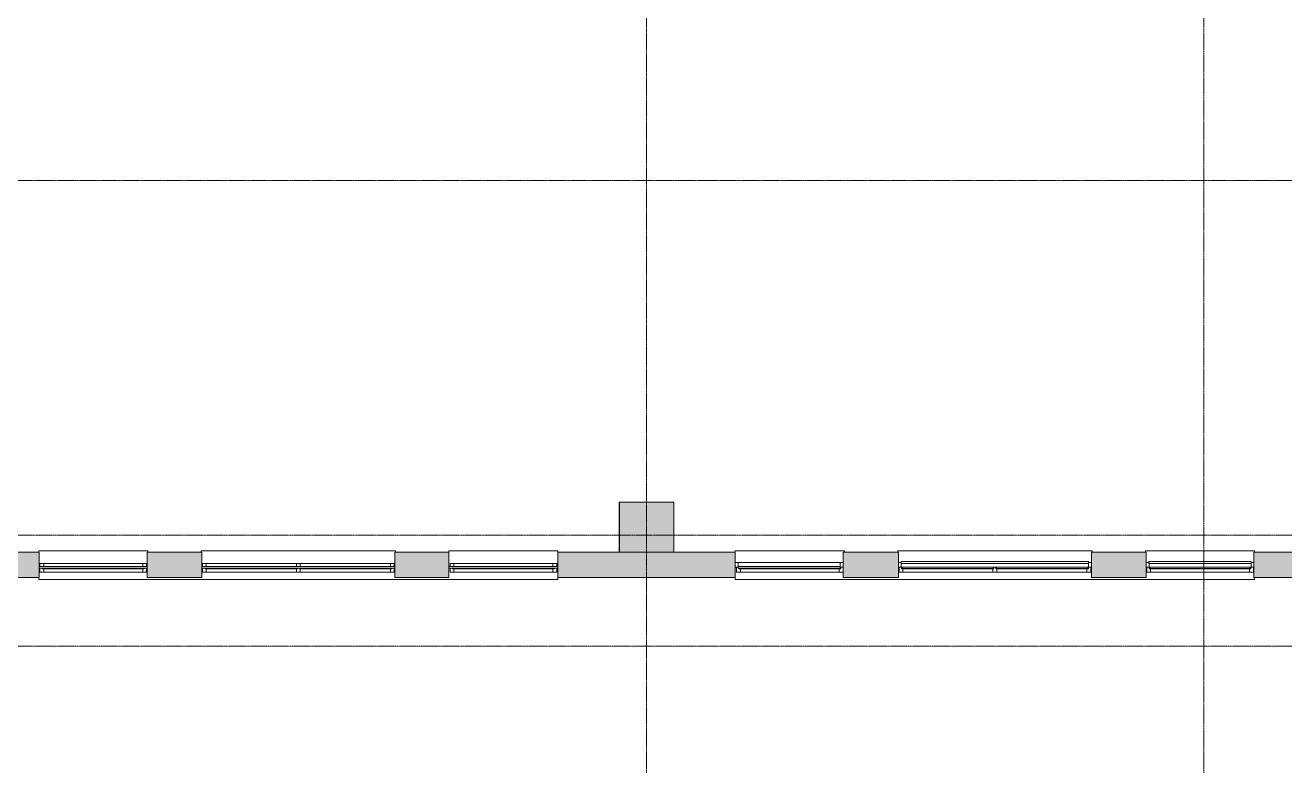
# Model space of a CAD drawing. Header units: inches. Extents: x 920 to 3559, y -583 to 5722.
# Drawn here: x 2307 to 2958, y 4278 to 4664 of the extents above; entities that cross this region are included whole.
import ezdxf

# ---------------------------------------------------------------- set-up
doc = ezdxf.new("R2010")
doc.units = ezdxf.units.IN
doc.header["$MEASUREMENT"] = 0
doc.linetypes.add('Grid Line 1_2_', pattern=[0.875, 0.5, -0.125, 0.125, -0.125])
for name, color, linetype, lineweight in [('1900 Duke Street_2nd Flr_LINKED_dwg', 8, 'Continuous', 9), ('A-GLAZ-CURT', 52, 'Continuous', 9), ('A-GLAZ-CWMG', 51, 'Continuous', 9), ('A-WALL', 113, 'Continuous', 13), ('A-WALL-PATT', 111, 'Continuous', 13), ('AE-GLAZING', 7, 'Continuous', 9), ('AE-SILL', 7, 'Continuous', 9), ('AE-WALLS-PATT', 7, 'Continuous', 9), ('AE-WALLS-TENANT', 7, 'Continuous', 9), ('S-GRID', 1, 'Continuous', 9)]:
    doc.layers.add(name, color=color, linetype=linetype, lineweight=lineweight)

# ---------------------------------------------------------------- blocks, each defined once
blk = doc.blocks.new('1900 Duke Street_2nd Flr_LINKED_dwg-5565117-FIRST FLOOR CONSTRUCTION')
at = {"layer": 'AE-WALLS-PATT'}
h = blk.add_hatch(color=256, dxfattribs=at)
h.paths.add_polyline_path([(1471.81, 13), (1471.94, 13), (1471.94, 38.88), (1471.81, 38.88), (1471.81, 36.77)], flags=0)
h.paths.add_polyline_path([(1443.81, 13), (1443.81, 38.88), (1443.69, 38.88), (1443.69, 13)], flags=0)
at = {"layer": 'AE-GLAZING'}
for p, q in [((1146.25, 7.25), (1144.25, 7.25)), ((1230.24, 7.25), (1276.81, 7.25)), ((1278.81, 7.25), (1325.38, 7.25)), ((1409.38, 7.25), (1411.38, 7.25)), ((1144.25, 4.6), (1144.25, 4.75)), ((1198.12, 4.7), (1145.5, 4.7)), ((1145.88, 4.7), (1145.88, 4.75)), ((1197.75, 4.75), (1197.75, 4.7)), ((1229.49, 4.7), (1277.31, 4.7)), ((1229.87, 4.75), (1229.87, 4.7)), ((1276.81, 2.75), (1230.24, 2.75)), ((1276.94, 4.75), (1276.94, 4.7)), ((1278.31, 4.7), (1326.13, 4.7)), ((1278.69, 4.75), (1278.69, 4.7)), ((1278.81, 4.5), (1325.38, 4.5)), ((1325.75, 4.7), (1325.75, 4.75)), ((1327.38, 4.75), (1327.38, 4.6)), ((1357.5, 4.7), (1410.12, 4.7)), ((1357.88, 4.75), (1357.88, 4.7)), ((1409.75, 4.7), (1409.75, 4.75)), ((1411.38, 4.6), (1411.38, 4.75)), ((1504.25, 4.6), (1504.25, 5.25)), ((1558.12, 4.7), (1505.5, 4.7)), ((1505.88, 4.7), (1505.88, 4.75)), ((1557.38, 2.75), (1559.38, 2.75)), ((1557.75, 4.75), (1557.75, 4.7)), ((1589.49, 4.7), (1637.31, 4.7)), ((1589.87, 5.25), (1589.87, 4.7)), ((1636.81, 2.75), (1590.24, 2.75)), ((1636.94, 5.25), (1636.94, 4.7)), ((1638.31, 4.7), (1686.13, 4.7)), ((1638.69, 5.25), (1638.69, 4.7)), ((1638.81, 4.5), (1685.38, 4.5)), ((1685.75, 4.7), (1685.75, 5.25)), ((1687.38, 5.25), (1687.38, 4.6)), ((1717.5, 4.7), (1770.12, 4.7)), ((1717.88, 5.25), (1717.88, 4.7)), ((1769.75, 4.7), (1769.75, 5.25)), ((1771.38, 4.6), (1771.38, 5.25))]:
    blk.add_line(p, q, dxfattribs=at)
at = {"layer": 'AE-GLAZING', "flags": 128}
for points in [[(1144.25, 5.75), (1144.25, 7.25)], [(1327.38, 5.75), (1327.38, 7.25)], [(1411.38, 5.75), (1411.38, 7.25)]]:
    blk.add_lwpolyline(points, close=True, dxfattribs=at)
for points in [[(1146.25, 5.75), (1146.25, 7.25), (1197.38, 7.25)], [(1199.38, 5.75), (1199.38, 7.25), (1197.38, 7.25), (1197.38, 5.75)], [(1228.24, 5.75), (1228.24, 7.25), (1230.24, 7.25), (1230.24, 5.75)], [(1278.81, 5.75), (1278.81, 7.25), (1276.81, 7.25), (1276.81, 5.75)], [(1327.38, 7.25), (1325.38, 7.25), (1325.38, 5.75)], [(1356.25, 5.75), (1356.25, 7.25), (1358.25, 7.25), (1358.25, 5.75)], [(1409.38, 5.75), (1409.38, 7.25), (1358.25, 7.25)], [(1144.25, 4.75), (1144.25, 2.75), (1146.25, 2.75)], [(1197.38, 4.5), (1146.25, 4.5), (1145.5, 4.5), (1145.5, 4.75)], [(1146.25, 4.5), (1146.25, 2.75), (1197.38, 2.75), (1197.38, 4.5), (1198.12, 4.5), (1198.12, 4.75)], [(1197.38, 2.75), (1199.38, 2.75), (1199.38, 4.75)], [(1277.31, 4.75), (1277.31, 4.5), (1276.81, 4.5), (1230.24, 4.5), (1230.24, 2.75), (1228.24, 2.75), (1228.24, 4.75)], [(1230.24, 4.5), (1229.49, 4.5), (1229.49, 4.75)], [(1278.81, 2.75), (1276.81, 2.75), (1276.81, 4.5)], [(1278.31, 4.75), (1278.31, 4.5), (1278.81, 4.5), (1278.81, 2.75), (1325.38, 2.75)], [(1326.13, 4.75), (1326.13, 4.5), (1325.38, 4.5), (1325.38, 2.75), (1327.38, 2.75), (1327.38, 4.75)], [(1358.25, 2.75), (1356.25, 2.75), (1356.25, 4.75)], [(1409.38, 4.5), (1409.38, 2.75), (1358.25, 2.75), (1358.25, 4.5), (1357.5, 4.5), (1357.5, 4.75)], [(1358.25, 4.5), (1409.38, 4.5), (1410.12, 4.5), (1410.12, 4.75)], [(1411.38, 4.75), (1411.38, 2.75), (1409.38, 2.75)], [(1504.25, 5.25), (1504.25, 2.75), (1506.25, 2.75)], [(1506.25, 4.5), (1506.25, 2.75), (1557.38, 2.75), (1557.38, 4.5), (1506.25, 4.5), (1505.5, 4.5), (1505.5, 4.75)], [(1557.38, 4.5), (1558.12, 4.5), (1558.12, 5.25)], [(1637.31, 5.25), (1637.31, 4.5), (1636.81, 4.5), (1590.24, 4.5), (1590.24, 2.75), (1588.24, 2.75), (1588.24, 5.25)], [(1590.24, 4.5), (1589.49, 4.5), (1589.49, 5.25)], [(1638.81, 2.75), (1636.81, 2.75), (1636.81, 4.5)], [(1685.38, 2.75), (1638.81, 2.75), (1638.81, 4.5), (1638.31, 4.5), (1638.31, 5.25)], [(1686.13, 5.25), (1686.13, 4.5), (1685.38, 4.5), (1685.38, 2.75), (1687.38, 2.75), (1687.38, 5.25)], [(1718.25, 2.75), (1716.25, 2.75), (1716.25, 5.25)], [(1718.25, 4.5), (1717.5, 4.5), (1717.5, 5.25)], [(1769.38, 4.5), (1769.38, 2.75), (1718.25, 2.75), (1718.25, 4.5), (1769.38, 4.5), (1770.12, 4.5), (1770.12, 5.25)], [(1771.38, 5.25), (1771.38, 2.75), (1769.38, 2.75)]]:
    blk.add_lwpolyline(points, dxfattribs=at)
at = {"layer": 'AE-SILL', "flags": 128}
for points in [[(1143.63, 13), (1143.63, 13.75), (1200, 13.75), (1200, 13)], [(1227.63, 13), (1227.63, 13.75), (1328, 13.75), (1328, 13)], [(1355.63, 13), (1355.63, 13.75), (1412, 13.75), (1412, 13)], [(1560, 13), (1560, 13.75), (1503.63, 13.75), (1503.63, 13)], [(1688, 13), (1688, 13.75), (1587.63, 13.75), (1587.63, 13)], [(1715.63, 13), (1715.63, 13.75), (1772, 13.75), (1772, 13)], [(1412, 0), (1412, -1), (1143.63, -1), (1143.63, 0)], [(1772, 0), (1772, -1), (1503.63, -1), (1503.63, 0)]]:
    blk.add_lwpolyline(points, dxfattribs=at)
at = {"layer": 'AE-WALLS-TENANT'}
for p, q in [((1443.69, 38.88), (1443.69, 13)), ((1443.81, 38.88), (1443.69, 38.88))]:
    blk.add_line(p, q, dxfattribs=at)
at = {"layer": 'AE-WALLS-TENANT', "flags": 128}
blk.add_lwpolyline([(1471.94, 13), (1471.94, 38.88), (1471.81, 38.88)], dxfattribs=at)
blk = doc.blocks.new('System Panel - Glazed-6065154-FIRST FLOOR CONSTRUCTION')
at = {"layer": 'A-GLAZ-CURT', "lineweight": 13}
for p, q in [((28.1875, 1.75), (-28.1875, 1.75)), ((-28.1875, 1.75), (-28.1875, 0.75)), ((-28.1875, 0.75), (28.1875, 0.75)), ((28.1875, 0.75), (28.1875, 1.75))]:
    blk.add_line(p, q, dxfattribs=at)
blk = doc.blocks.new('Rectangular Mullion - 1_5_ x 2_5_ rectangular-6343151-FIRST FLOOR CONSTRUCTION')
at = {"layer": 'A-GLAZ-CWMG', "lineweight": 20}
for p, q in [((0, 1.25), (-1.5, 1.25)), ((-1.5, 1.25), (-1.5, -1.25)), ((0, -1.25), (0, 1.25)), ((-1.5, -1.25), (0, -1.25))]:
    blk.add_line(p, q, dxfattribs=at)
blk = doc.blocks.new('System Panel - Glazed-6342875-FIRST FLOOR CONSTRUCTION')
at = {"layer": 'A-GLAZ-CURT', "lineweight": 13}
for p, q in [((26.375, 1.75), (-26.375, 1.75)), ((-26.375, 1.75), (-26.375, 0.75)), ((-26.375, 0.75), (26.375, 0.75)), ((26.375, 0.75), (26.375, 1.75))]:
    blk.add_line(p, q, dxfattribs=at)
blk = doc.blocks.new('Rectangular Mullion - 1_5_ x 2_5_ rectangular-6343153-FIRST FLOOR CONSTRUCTION')
at = {"layer": 'A-GLAZ-CWMG', "lineweight": 20}
for p, q in [((-1.5, 1.25), (0, 1.25)), ((-1.5, -1.25), (-1.5, 1.25)), ((0, 1.25), (0, -1.25)), ((0, -1.25), (-1.5, -1.25))]:
    blk.add_line(p, q, dxfattribs=at)
blk = doc.blocks.new('Rectangular Mullion - 1_5_ x 2_5_ rectangular-6341943-FIRST FLOOR CONSTRUCTION')
at = {"layer": 'A-GLAZ-CWMG'}
blk.add_line((30603.67, 4386.56), (30656.42, 4386.56), dxfattribs=at)
blk = doc.blocks.new('System Panel - Glazed-6351694-FIRST FLOOR CONSTRUCTION')
at = {"layer": 'A-GLAZ-CURT', "lineweight": 13}
for p, q in [((48.38, 1.75), (-48.38, 1.75)), ((-48.38, 1.75), (-48.38, 0.75)), ((-48.38, 0.75), (48.38, 0.75)), ((48.38, 0.75), (48.38, 1.75))]:
    blk.add_line(p, q, dxfattribs=at)
blk = doc.blocks.new('System Panel - Glazed-V4-FIRST FLOOR CONSTRUCTION')
at = {"layer": 'A-GLAZ-CURT', "lineweight": 13}
for p, q in [((26.375, 1.75), (-26.375, 1.75)), ((-26.375, 1.75), (-26.375, 0.75)), ((-26.375, 0.75), (26.375, 0.75)), ((26.375, 0.75), (26.375, 1.75))]:
    blk.add_line(p, q, dxfattribs=at)
blk = doc.blocks.new('Rectangular Mullion - 1_5_ x 2_5_ rectangular-6342876-FIRST FLOOR CONSTRUCTION')
at = {"layer": 'A-GLAZ-CWMG', "lineweight": 20}
for p, q in [((-1.5, 1.25), (0, 1.25)), ((-1.5, -1.25), (-1.5, 1.25)), ((0, 1.25), (0, -1.25)), ((0, -1.25), (-1.5, -1.25))]:
    blk.add_line(p, q, dxfattribs=at)
blk = doc.blocks.new('Rectangular Mullion - 1_5_ x 2_5_ rectangular-6343370-FIRST FLOOR CONSTRUCTION')
at = {"layer": 'A-GLAZ-CWMG'}
blk.add_line((30784.74, 4384.06), (30687.98, 4384.06), dxfattribs=at)
blk = doc.blocks.new('Rectangular Mullion - 1_5_ x 2_5_ rectangular-6351664-FIRST FLOOR CONSTRUCTION')
at = {"layer": 'A-GLAZ-CWMG', "lineweight": 20}
for p, q in [((0, 1.25), (-1.5, 1.25)), ((-1.5, 1.25), (-1.5, -1.25)), ((0, -1.25), (0, 1.25)), ((-1.5, -1.25), (0, -1.25))]:
    blk.add_line(p, q, dxfattribs=at)
blk = doc.blocks.new('System Panel - Glazed-6342606-FIRST FLOOR CONSTRUCTION')
at = {"layer": 'A-GLAZ-CURT', "lineweight": 13}
for p, q in [((49.88, 1.75), (-49.88, 1.75)), ((-49.88, 1.75), (-49.88, 0.75)), ((-49.88, 0.75), (49.88, 0.75)), ((49.88, 0.75), (49.88, 1.75))]:
    blk.add_line(p, q, dxfattribs=at)
blk = doc.blocks.new('System Panel - Glazed-6342667-FIRST FLOOR CONSTRUCTION')
at = {"layer": 'A-GLAZ-CURT', "lineweight": 13}
for p, q in [((27.875, 1.75), (-27.875, 1.75)), ((-27.875, 1.75), (-27.875, 0.75)), ((-27.875, 0.75), (27.875, 0.75)), ((27.875, 0.75), (27.875, 1.75))]:
    blk.add_line(p, q, dxfattribs=at)
blk = doc.blocks.new('Rectangular Mullion - 1_5_ x 2_5_ rectangular-6342878-FIRST FLOOR CONSTRUCTION')
at = {"layer": 'A-GLAZ-CWMG', "lineweight": 20}
for p, q in [((0, 1.25), (-1.5, 1.25)), ((-1.5, 1.25), (-1.5, -1.25)), ((0, -1.25), (0, 1.25)), ((-1.5, -1.25), (0, -1.25))]:
    blk.add_line(p, q, dxfattribs=at)
blk = doc.blocks.new('Rectangular Mullion - 1_5_ x 2_5_ rectangular-6351696-FIRST FLOOR CONSTRUCTION')
at = {"layer": 'A-GLAZ-CWMG', "lineweight": 20}
for p, q in [((-1.5, 1.25), (0, 1.25)), ((-1.5, -1.25), (-1.5, 1.25)), ((0, 1.25), (0, -1.25)), ((0, -1.25), (-1.5, -1.25))]:
    blk.add_line(p, q, dxfattribs=at)

msp = doc.modelspace()

# ---------------------------------------------------------------- hatches: boundary and pattern name
at = {"layer": 'A-WALL'}
msp.add_hatch(color=250, dxfattribs=at).paths.add_polyline_path([(2621.99, 4391.81), (2642.18, 4391.81), (2642.18, 4417.69), (2614.18, 4417.69), (2614.18, 4391.81), (2616.18, 4391.81)], flags=0)
at = {"layer": 'A-WALL-PATT', "lineweight": 9}
h = msp.add_hatch(color=7, dxfattribs=at)
h.paths.add_polyline_path([(2397.99, 4378.81), (2398.3, 4378.81), (2398.3, 4391.81), (2370.06, 4391.81), (2370.06, 4378.81), (2370.37, 4378.81)], flags=0)
h.paths.add_polyline_path([(2282.31, 4378.81), (2314.31, 4378.81), (2314.31, 4391.81), (2222.37, 4391.81), (2222.37, 4378.81), (2274.37, 4378.81)], flags=0)
h.paths.add_polyline_path([(2990.74, 4378.81), (3034.62, 4378.81), (3034.62, 4391.81), (2942.06, 4391.81), (2942.06, 4378.81), (2986.25, 4378.81)], flags=0)
h.paths.add_polyline_path([(2152.63, 4378.81), (2165.99, 4378.81), (2165.99, 4391.81), (2149.94, 4391.81), (2149.93, 4391.81), (2135.74, 4391.81), (2135.74, 4378.81), (2152.43, 4378.81)], flags=0)
h.paths.add_polyline_path([(1953.99, 4378.81), (1955.74, 4378.81), (1955.74, 4391.81), (1944.22, 4391.81), (1944.22, 4378.81)], flags=0)
h.paths.add_polyline_path([(2885.99, 4378.81), (2886.31, 4378.81), (2886.31, 4391.81), (2858.06, 4391.81), (2858.06, 4378.81), (2858.37, 4378.81)], flags=0)
h.paths.add_polyline_path([(2758.3, 4378.81), (2758.3, 4391.81), (2729.74, 4391.81), (2729.74, 4378.81), (2757.99, 4378.81)], flags=0)
h.paths.add_polyline_path([(2673.99, 4378.81), (2673.99, 4391.81), (2582.37, 4391.81), (2582.37, 4378.81), (2642.31, 4378.81)], flags=0)
h.paths.add_polyline_path([(2525.99, 4378.81), (2525.99, 4391.81), (2498.06, 4391.81), (2498.06, 4378.81), (2498.37, 4378.81)], flags=0)
h.paths.add_polyline_path([(2037.99, 4378.81), (2039.74, 4378.81), (2039.74, 4391.81), (2009.74, 4391.81), (2009.74, 4378.81), (2010.37, 4378.81)], flags=0)

# ---------------------------------------------------------------- linework, layer by layer
at = {"layer": 'A-WALL', "color": 8, "lineweight": 20}
for p, q in [((2642.18, 4417.69), (2614.18, 4417.69)), ((2614.18, 4417.69), (2614.18, 4391.81)), ((2642.18, 4391.81), (2642.18, 4417.69)), ((2314.31, 4391.81), (2282.18, 4391.81)), ((2314.31, 4378.81), (2314.31, 4391.81)), ((2398.3, 4391.81), (2370.06, 4391.81)), ((2370.06, 4391.81), (2370.06, 4378.81)), ((2398.3, 4378.81), (2398.3, 4391.81)), ((2525.99, 4391.81), (2498.06, 4391.81)), ((2498.06, 4391.81), (2498.06, 4378.81)), ((2525.99, 4378.81), (2525.99, 4391.81)), ((2614.18, 4391.81), (2582.37, 4391.81)), ((2582.37, 4391.81), (2582.37, 4378.81)), ((2673.99, 4391.81), (2642.18, 4391.81)), ((2673.99, 4378.81), (2673.99, 4391.81)), ((2758.3, 4391.81), (2729.74, 4391.81)), ((2729.74, 4391.81), (2729.74, 4378.81)), ((2758.3, 4378.81), (2758.3, 4391.81)), ((2886.31, 4391.81), (2858.06, 4391.81)), ((2858.06, 4391.81), (2858.06, 4378.81)), ((2886.31, 4378.81), (2886.31, 4391.81)), ((2974.22, 4391.81), (2942.06, 4391.81)), ((2942.06, 4391.81), (2942.06, 4378.81)), ((2222.37, 4378.81), (2314.31, 4378.81)), ((2370.06, 4378.81), (2398.3, 4378.81)), ((2498.06, 4378.81), (2525.99, 4378.81)), ((2582.37, 4378.81), (2673.99, 4378.81)), ((2729.74, 4378.81), (2758.3, 4378.81)), ((2858.06, 4378.81), (2886.31, 4378.81)), ((2942.06, 4378.81), (3034.62, 4378.81))]:
    msp.add_line(p, q, dxfattribs=at)
at = {"layer": 'A-WALL', "lineweight": 9}
msp.add_line((2614.18, 4391.81), (2642.18, 4391.81), dxfattribs=at)
at = {"layer": 'S-GRID', "linetype": 'Grid Line 1_2_'}
for p, q in [((2628.18, 4277.77), (2628.18, 5698.13)), ((2916.18, 4277.77), (2916.18, 5698.13)), ((3518.09, 4584.08), (1847.48, 4584.08)), ((3518.09, 4400.69), (1847.48, 4400.69)), ((3518.09, 4343.33), (1847.48, 4343.33))]:
    msp.add_line(p, q, dxfattribs=at)

# ---------------------------------------------------------------- block references
at = {"layer": '1900 Duke Street_2nd Flr_LINKED_dwg', "color": 7}
msp.add_blockref('1900 Duke Street_2nd Flr_LINKED_dwg-5565117-FIRST FLOOR CONSTRUCTION', (1170.37, 4378.81), dxfattribs=at)
at = {"layer": 'A-GLAZ-CURT', "rotation": 180}
for name, p in [('System Panel - Glazed-6342667-FIRST FLOOR CONSTRUCTION', (2342.18, 4385.31)), ('System Panel - Glazed-6342606-FIRST FLOOR CONSTRUCTION', (2448.18, 4385.31)), ('System Panel - Glazed-6065154-FIRST FLOOR CONSTRUCTION', (2554.18, 4385.31)), ('System Panel - Glazed-6342875-FIRST FLOOR CONSTRUCTION', (2701.87, 4385.31))]:
    msp.add_blockref(name, p, dxfattribs=at)
at = {"layer": 'A-GLAZ-CURT'}
for name, p in [('System Panel - Glazed-6351694-FIRST FLOOR CONSTRUCTION', (2808.18, 4385.31)), ('System Panel - Glazed-V4-FIRST FLOOR CONSTRUCTION', (2914.18, 4385.31))]:
    msp.add_blockref(name, p, dxfattribs=at)
at = {"layer": 'A-GLAZ-CWMG', "extrusion": (0, 0, -1)}
msp.add_blockref('Rectangular Mullion - 1_5_ x 2_5_ rectangular-6343153-FIRST FLOOR CONSTRUCTION', (-2673.99, 4385.31), dxfattribs=at)
at = {"layer": 'A-GLAZ-CWMG'}
for name, p in [('Rectangular Mullion - 1_5_ x 2_5_ rectangular-6341943-FIRST FLOOR CONSTRUCTION', (-27928.18, 0)), ('Rectangular Mullion - 1_5_ x 2_5_ rectangular-6343151-FIRST FLOOR CONSTRUCTION', (2729.74, 4385.31)), ('Rectangular Mullion - 1_5_ x 2_5_ rectangular-6343370-FIRST FLOOR CONSTRUCTION', (-27928.18, 0))]:
    msp.add_blockref(name, p, dxfattribs=at)
at = {"layer": 'A-GLAZ-CWMG', "rotation": 180}
for name, p in [('Rectangular Mullion - 1_5_ x 2_5_ rectangular-6351664-FIRST FLOOR CONSTRUCTION', (2758.3, 4385.31)), ('Rectangular Mullion - 1_5_ x 2_5_ rectangular-6342878-FIRST FLOOR CONSTRUCTION', (2886.31, 4385.31)), ('Rectangular Mullion - 1_5_ x 2_5_ rectangular-6341943-FIRST FLOOR CONSTRUCTION', (33544.23, 8770.62))]:
    msp.add_blockref(name, p, dxfattribs=at)
at = {"layer": 'A-GLAZ-CWMG', "extrusion": (0, 0, -1), "rotation": 180}
for name, p in [('Rectangular Mullion - 1_5_ x 2_5_ rectangular-6351696-FIRST FLOOR CONSTRUCTION', (-2858.06, 4385.31)), ('Rectangular Mullion - 1_5_ x 2_5_ rectangular-6342876-FIRST FLOOR CONSTRUCTION', (-2942.06, 4385.31))]:
    msp.add_blockref(name, p, dxfattribs=at)

doc.saveas('drawing.dxf')
